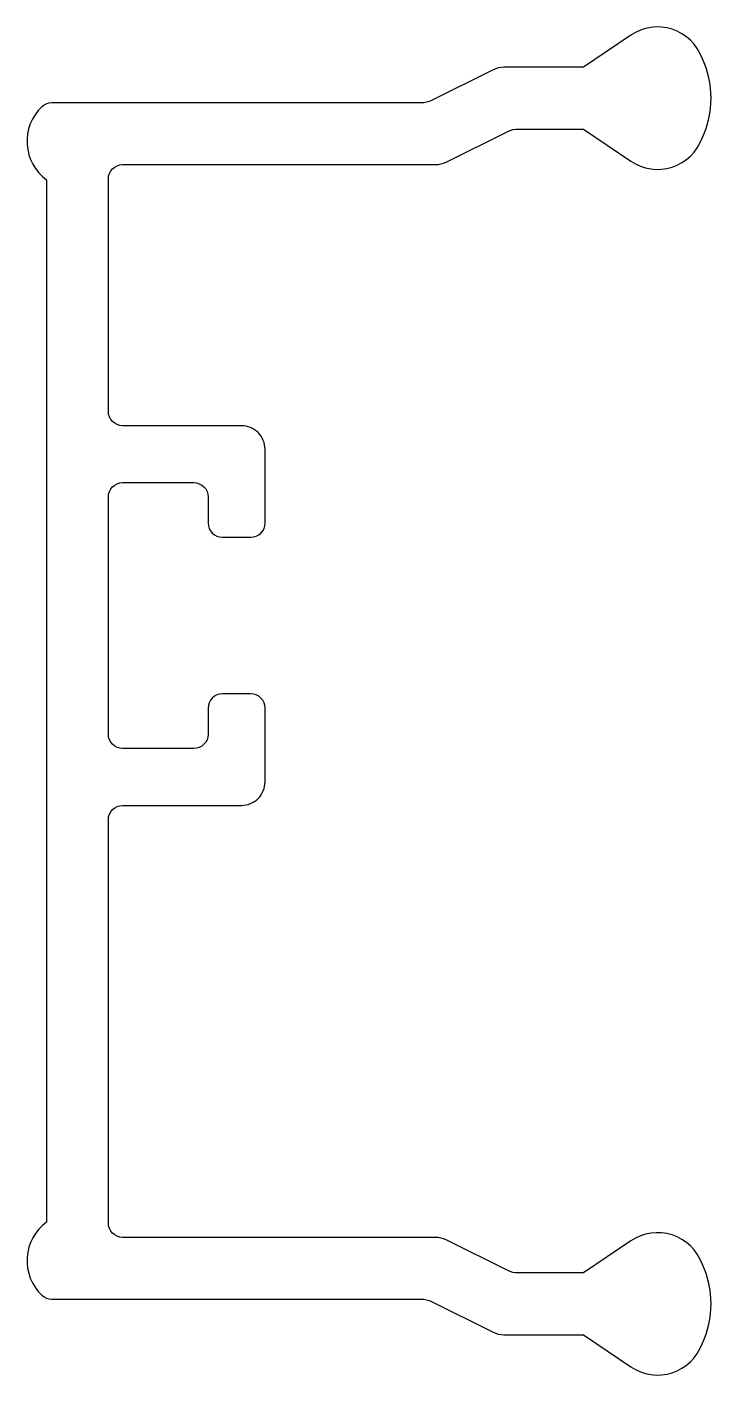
# Model space of a CAD drawing. Extents: x 146.4 to 160.8, y 208.4 to 236.8.
import ezdxf

# ---------------------------------------------------------------- set-up
doc = ezdxf.new("R2010")
doc.units = 0
doc.header["$LTSCALE"] = 15
doc.layers.get('0').update_dxf_attribs({"linetype": 'CONTINUOUS'})

msp = doc.modelspace()

# ---------------------------------------------------------------- linework, layer by layer
at = {"color": 0, "linetype": 'BYBLOCK'}
msp.add_lwpolyline([(148.403, 227.211), (149.903, 227.211, -0.414214), (150.203, 226.911), (150.203, 226.361, 0.414214), (150.503, 226.061), (151.103, 226.061, 0.414214), (151.403, 226.361), (151.403, 227.911, 0.414214), (150.903, 228.411), (148.403, 228.411, -0.414214), (148.103, 228.711), (148.103, 233.611, -0.414214), (148.403, 233.911), (154.991, 233.911, 0.116046), (155.214, 233.964), (156.51, 234.609, -0.116046), (156.732, 234.661), (158.106, 234.661), (159.103, 233.984, 0.487527), (160.603, 234.465, 0.221845), (160.603, 236.157, 0.487527), (159.103, 236.638), (158.106, 235.961), (156.427, 235.961, 0.116046), (156.204, 235.909), (154.909, 235.264, -0.116046), (154.686, 235.211), (146.91, 235.211, 0.191105), (146.705, 235.13, 0.470482), (146.803, 233.592), (146.803, 211.63, 0.470482), (146.705, 210.093, 0.191105), (146.91, 210.011), (154.686, 210.011, -0.116046), (154.909, 209.959), (156.204, 209.314, 0.116046), (156.427, 209.261), (158.106, 209.261), (159.103, 208.584, 0.487527), (160.603, 209.065, 0.221845), (160.603, 210.757, 0.487527), (159.103, 211.238), (158.106, 210.561), (156.732, 210.561, -0.116046), (156.51, 210.614), (155.214, 211.259, 0.116046), (154.991, 211.311), (148.403, 211.311, -0.414214), (148.103, 211.611), (148.103, 220.111, -0.414214), (148.403, 220.411), (150.903, 220.411, 0.414214), (151.403, 220.911), (151.403, 222.461, 0.414214), (151.103, 222.761), (150.503, 222.761, 0.414214), (150.203, 222.461), (150.203, 221.911, -0.414214), (149.903, 221.611), (148.403, 221.611, -0.414214), (148.103, 221.911), (148.103, 226.911, -0.414214)], format="xyb", close=True, dxfattribs=at)

doc.saveas('drawing.dxf')
